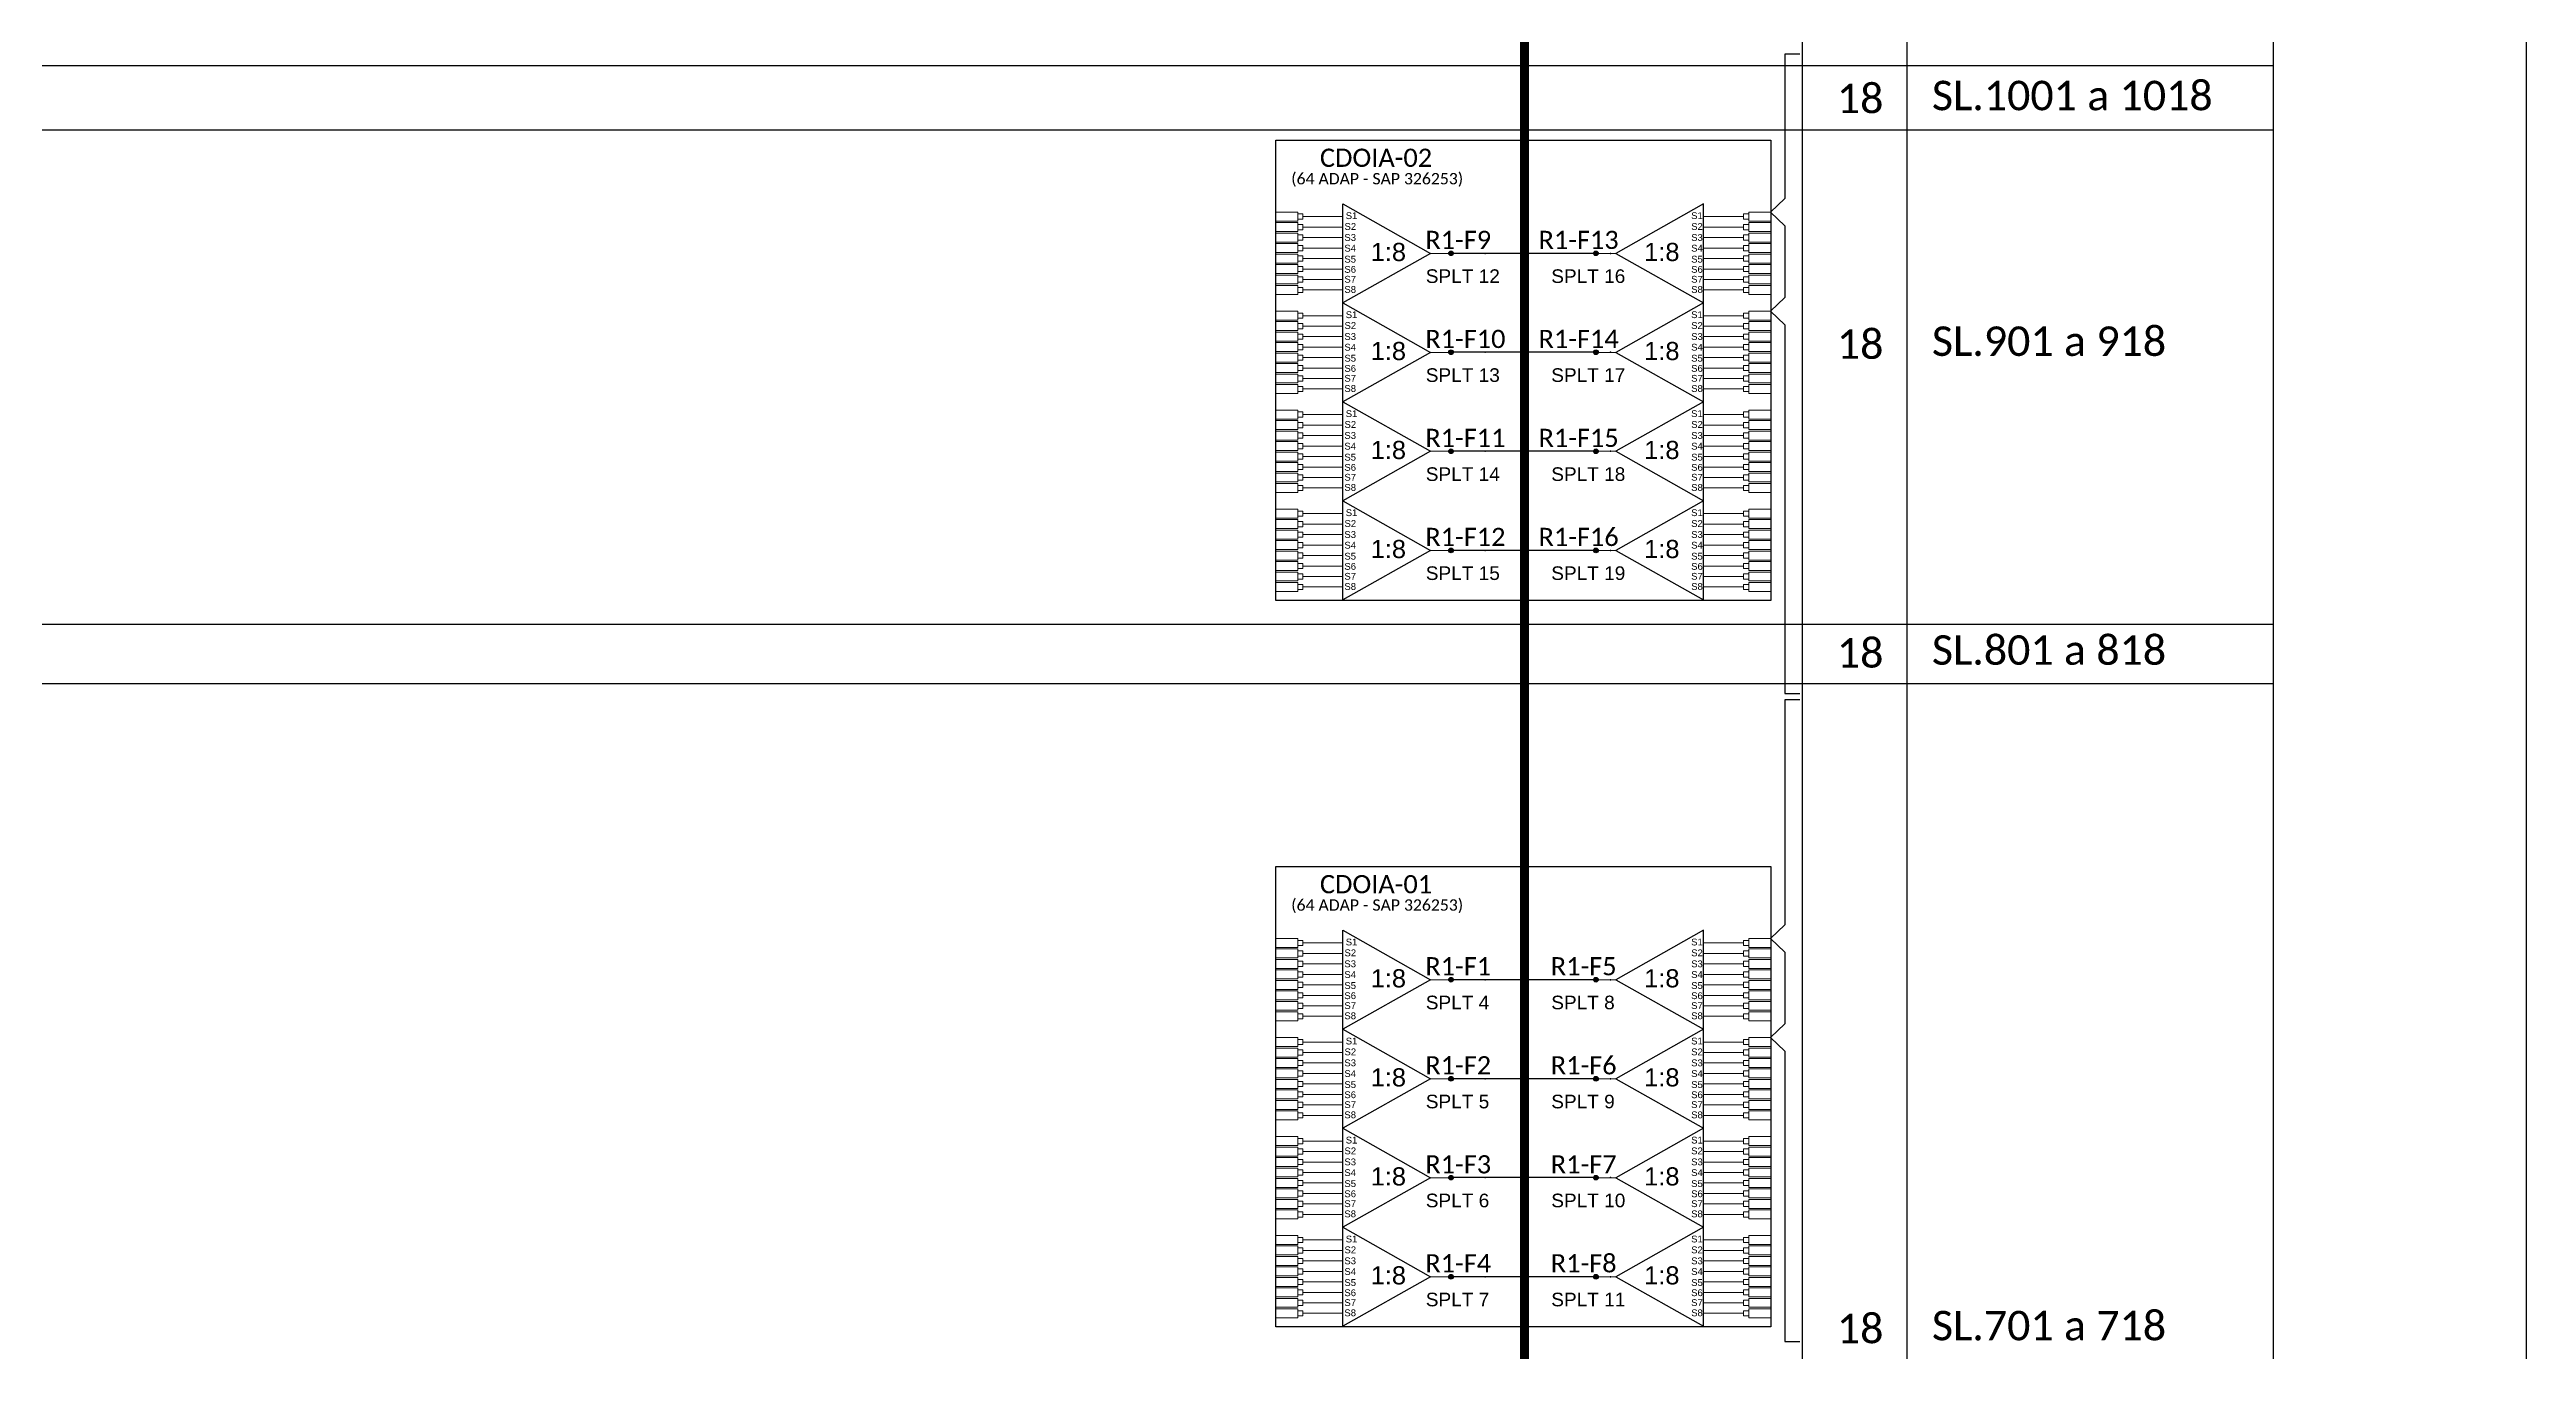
# Model space of a CAD drawing. Header units: metres. Extents: x -1286 to 459, y -500 to 94.
# Drawn here: x 186.8 to 459.5, y -217.9 to -74.6 of the extents above; entities that cross this region are included whole.
import ezdxf
from ezdxf.enums import TextEntityAlignment as Align

# ---------------------------------------------------------------- set-up
doc = ezdxf.new("R2010")
doc.units = ezdxf.units.M
doc.styles.add('ARIAL', font='arial.ttf')
doc.styles.add('WMF-Calibri0', font='calibri.ttf')

# ---------------------------------------------------------------- blocks, each defined once
blk = doc.blocks.new('SPLT_1-8_SC-APC')
at = {"color": 1}
blk.add_lwpolyline([(-7.37, -2.1), (-17.04, -7.55), (-7.37, -13), (-7.37, -2.1)], dxfattribs=at)
at = {"color": 3, "lineweight": 0}
for points in [[(-2.99, -3.51), (-7.37, -3.51)], [(-7.37, -4.66), (-2.99, -4.66)], [(-2.41, -3.02), (-2.41, -4)], [(-2.41, -3.02), (0, -3.02)], [(-2.41, -4), (0, -4)], [(-2.41, -4.17), (-2.41, -5.16)], [(-2.41, -4.17), (0, -4.17)], [(-2.41, -5.16), (0, -5.16)], [(-2.41, -5.32), (-2.41, -6.31)], [(-2.41, -5.32), (0, -5.32)], [(-7.37, -5.82), (-2.99, -5.82)], [(-7.37, -6.97), (-2.99, -6.97)], [(-7.37, -8.12), (-2.99, -8.12)], [(-2.41, -6.31), (0, -6.31)], [(-2.41, -6.48), (-2.41, -7.46)], [(-2.41, -6.48), (0, -6.48)], [(-2.41, -7.46), (0, -7.46)], [(-2.41, -7.63), (-2.41, -8.62)], [(-2.41, -7.63), (0, -7.63)], [(-7.37, -9.28), (-2.99, -9.28)], [(-7.37, -10.43), (-2.99, -10.43)], [(-2.41, -8.62), (0, -8.62)], [(-2.41, -8.78), (-2.41, -9.77)], [(-2.41, -8.78), (0, -8.78)], [(-2.41, -9.77), (0, -9.77)], [(-2.41, -9.94), (-2.41, -10.92)], [(-2.41, -9.94), (0, -9.94)], [(-7.37, -11.58), (-2.99, -11.58)], [(-2.41, -10.92), (0, -10.92)], [(-2.41, -11.09), (-2.41, -12.08)], [(-2.41, -11.09), (0, -11.09)], [(-2.41, -12.08), (0, -12.08)]]:
    blk.add_lwpolyline(points, dxfattribs=at)
for points in [[(-2.99, -3.22), (-2.41, -3.22), (-2.41, -3.8), (-2.99, -3.8)], [(-2.99, -4.38), (-2.41, -4.38), (-2.41, -4.95), (-2.99, -4.95)], [(-2.99, -5.53), (-2.41, -5.53), (-2.41, -6.1), (-2.99, -6.1)], [(-2.99, -6.68), (-2.41, -6.68), (-2.41, -7.26), (-2.99, -7.26)], [(-2.99, -7.84), (-2.41, -7.84), (-2.41, -8.41), (-2.99, -8.41)], [(-2.99, -8.99), (-2.41, -8.99), (-2.41, -9.56), (-2.99, -9.56)], [(-2.99, -10.14), (-2.41, -10.14), (-2.41, -10.72), (-2.99, -10.72)], [(-2.99, -11.3), (-2.41, -11.3), (-2.41, -11.87), (-2.99, -11.87)]]:
    blk.add_lwpolyline(points, close=True, dxfattribs=at)
at = {"color": 1, "lineweight": 0}
blk.add_lwpolyline([(-17.04, -7.55), (-19.26, -7.55)], dxfattribs=at)
at = {"color": 1, "style": 'ARIAL'}
for s, height, p in [('S1', 0.75, (-8.74, -3.78)), ('S2', 0.75, (-8.74, -4.97)), ('S3', 0.75, (-8.74, -6.18)), ('1:8', 2, (-13.91, -8.4)), ('S4', 0.75, (-8.74, -7.36)), ('S5', 0.75, (-8.74, -8.57)), ('S6', 0.75, (-8.74, -9.69)), ('S7', 0.75, (-8.74, -10.78)), ('S8', 0.75, (-8.74, -11.9))]:
    blk.add_text(s, height=height, dxfattribs=at).set_placement(p)
blk = doc.blocks.new('SPLITTER_')
blk.add_point((0, 0))
at = {"style": 'ARIAL', "flags": 4}
blk.add_attdef('SPLT', (0, -3.26), '', height=1.5, dxfattribs=at)
blk = doc.blocks.new('SPLT_1-8_SC-APC_ESQ')
at = {"color": 1}
blk.add_lwpolyline([(7.37, -2.1), (17.04, -7.55), (7.37, -13), (7.37, -2.1)], dxfattribs=at)
at = {"color": 3, "lineweight": 0}
for points in [[(2.41, -3.02), (0, -3.02)], [(2.41, -4), (0, -4)], [(2.41, -4.17), (0, -4.17)], [(2.41, -5.16), (0, -5.16)], [(2.41, -5.32), (0, -5.32)], [(2.41, -3.02), (2.41, -4)], [(2.41, -4.17), (2.41, -5.16)], [(2.41, -5.32), (2.41, -6.31)], [(2.99, -3.51), (7.37, -3.51)], [(7.37, -4.66), (2.99, -4.66)], [(2.41, -6.31), (0, -6.31)], [(2.41, -6.48), (0, -6.48)], [(2.41, -7.46), (0, -7.46)], [(2.41, -7.63), (0, -7.63)], [(2.41, -6.48), (2.41, -7.46)], [(2.41, -7.63), (2.41, -8.62)], [(7.37, -5.82), (2.99, -5.82)], [(7.37, -6.97), (2.99, -6.97)], [(7.37, -8.12), (2.99, -8.12)], [(2.41, -8.62), (0, -8.62)], [(2.41, -8.78), (0, -8.78)], [(2.41, -9.77), (0, -9.77)], [(2.41, -9.94), (0, -9.94)], [(2.41, -8.78), (2.41, -9.77)], [(2.41, -9.94), (2.41, -10.92)], [(7.37, -9.28), (2.99, -9.28)], [(7.37, -10.43), (2.99, -10.43)], [(2.41, -10.92), (0, -10.92)], [(2.41, -11.09), (0, -11.09)], [(2.41, -12.08), (0, -12.08)], [(2.41, -11.09), (2.41, -12.08)], [(7.37, -11.58), (2.99, -11.58)]]:
    blk.add_lwpolyline(points, dxfattribs=at)
for points in [[(2.99, -3.22), (2.41, -3.22), (2.41, -3.8), (2.99, -3.8)], [(2.99, -4.38), (2.41, -4.38), (2.41, -4.95), (2.99, -4.95)], [(2.99, -5.53), (2.41, -5.53), (2.41, -6.1), (2.99, -6.1)], [(2.99, -6.68), (2.41, -6.68), (2.41, -7.26), (2.99, -7.26)], [(2.99, -7.84), (2.41, -7.84), (2.41, -8.41), (2.99, -8.41)], [(2.99, -8.99), (2.41, -8.99), (2.41, -9.56), (2.99, -9.56)], [(2.99, -10.14), (2.41, -10.14), (2.41, -10.72), (2.99, -10.72)], [(2.99, -11.3), (2.41, -11.3), (2.41, -11.87), (2.99, -11.87)]]:
    blk.add_lwpolyline(points, close=True, dxfattribs=at)
at = {"color": 1, "lineweight": 0}
blk.add_lwpolyline([(17.04, -7.55), (19.26, -7.55)], dxfattribs=at)
at = {"color": 1, "style": 'ARIAL'}
for s, height, p in [('S3', 0.75, (7.55, -6.18)), ('S2', 0.75, (7.56, -4.97)), ('S1', 0.75, (7.7, -3.78)), ('S5', 0.75, (7.55, -8.57)), ('S4', 0.75, (7.55, -7.36)), ('1:8', 2, (10.45, -8.4)), ('S6', 0.75, (7.55, -9.69)), ('S7', 0.75, (7.55, -10.78)), ('S8', 0.75, (7.55, -11.9))]:
    blk.add_text(s, height=height, dxfattribs=at).set_placement(p)

msp = doc.modelspace()

# ---------------------------------------------------------------- hatches: boundary and pattern name
h = msp.add_hatch(color=3)
h.dxf.hatch_style = 1
edge = h.paths.add_edge_path()
edge.add_arc((341.11, -97.04), 0.256, 0, 360)
h = msp.add_hatch(color=3)
h.dxf.hatch_style = 1
edge = h.paths.add_edge_path()
edge.add_arc((357.05, -97.04), 0.256, 0, 360)
h = msp.add_hatch(color=3)
h.dxf.hatch_style = 1
edge = h.paths.add_edge_path()
edge.add_arc((341.11, -107.93), 0.256, 0, 360)
h = msp.add_hatch(color=3)
h.dxf.hatch_style = 1
edge = h.paths.add_edge_path()
edge.add_arc((357.05, -107.93), 0.256, 0, 360)
h = msp.add_hatch(color=3)
h.dxf.hatch_style = 1
edge = h.paths.add_edge_path()
edge.add_arc((341.11, -118.83), 0.256, 0, 360)
h = msp.add_hatch(color=3)
h.dxf.hatch_style = 1
edge = h.paths.add_edge_path()
edge.add_arc((357.05, -118.83), 0.256, 0, 360)
h = msp.add_hatch(color=3)
h.dxf.hatch_style = 1
edge = h.paths.add_edge_path()
edge.add_arc((341.11, -129.73), 0.256, 0, 360)
h = msp.add_hatch(color=3)
h.dxf.hatch_style = 1
edge = h.paths.add_edge_path()
edge.add_arc((357.05, -129.73), 0.256, 0, 360)
h = msp.add_hatch(color=3)
h.dxf.hatch_style = 1
edge = h.paths.add_edge_path()
edge.add_arc((341.11, -176.98), 0.256, 0, 360)
h = msp.add_hatch(color=3)
h.dxf.hatch_style = 1
edge = h.paths.add_edge_path()
edge.add_arc((357.05, -176.98), 0.256, 0, 360)
h = msp.add_hatch(color=3)
h.dxf.hatch_style = 1
edge = h.paths.add_edge_path()
edge.add_arc((341.11, -187.88), 0.256, 0, 360)
h = msp.add_hatch(color=3)
h.dxf.hatch_style = 1
edge = h.paths.add_edge_path()
edge.add_arc((357.05, -187.88), 0.256, 0, 360)
h = msp.add_hatch(color=3)
h.dxf.hatch_style = 1
edge = h.paths.add_edge_path()
edge.add_arc((341.11, -198.77), 0.256, 0, 360)
h = msp.add_hatch(color=3)
h.dxf.hatch_style = 1
edge = h.paths.add_edge_path()
edge.add_arc((357.05, -198.77), 0.256, 0, 360)
h = msp.add_hatch(color=3)
h.dxf.hatch_style = 1
edge = h.paths.add_edge_path()
edge.add_arc((341.11, -209.67), 0.256, 0, 360)
h = msp.add_hatch(color=3)
h.dxf.hatch_style = 1
edge = h.paths.add_edge_path()
edge.add_arc((357.05, -209.67), 0.256, 0, 360)

# ---------------------------------------------------------------- linework, layer by layer
msp.add_lwpolyline([(-381.52, -499.81), (459.48, -499.81), (459.48, 94.19), (-381.52, 94.19)], close=True)
for points in [[(43.87, 2.81), (43.87, -463.97), (431.63, -463.97), (431.63, 2.81)], [(379.76, 2.81), (379.76, -337.39)], [(391.33, -337.39), (391.33, 2.81)], [(43.87, -76.36), (431.63, -76.36)], [(43.87, -83.46), (431.63, -83.46)], [(43.87, -137.86), (431.63, -137.86)], [(43.87, -144.39), (431.63, -144.39)]]:
    msp.add_lwpolyline(points)
at = {"color": 5}
msp.add_lwpolyline([(349.19, -21.42, 1, 1, 0), (349.19, -222.54, 1, 1, 0), (252.48, -222.54, 1, 1, 0), (252.48, -346.27, 1, 1, 0), (191.59, -346.27, 1, 1, 0), (191.59, -350.36, 0, 0, 0)], format="xyseb", dxfattribs=at)
at = {"color": 3}
for points in [[(379.51, -75.13), (377.86, -75.13), (377.85, -91), (376.28, -92.51), (377.85, -94.02), (377.85, -101.9), (376.28, -103.4), (377.85, -104.91), (377.85, -145.49), (379.5, -145.49)], [(379.51, -146.19), (377.86, -146.19), (377.85, -170.94), (376.28, -172.45), (377.85, -173.96), (377.85, -181.84), (376.28, -183.35), (377.85, -184.85), (377.85, -216.81), (379.5, -216.81)]]:
    msp.add_lwpolyline(points, dxfattribs=at)
at = {"color": 1}
for points in [[(321.82, -84.6), (376.31, -84.6), (376.31, -135.24), (321.82, -135.24)], [(321.82, -164.54), (376.31, -164.54), (376.31, -215.18), (321.82, -215.18)]]:
    msp.add_lwpolyline(points, close=True, dxfattribs=at)
at = {"color": 5}
for points in [[(357.02, -97.04), (341.37, -97.04)], [(357.02, -107.93), (341.37, -107.93)], [(357.02, -118.83), (341.37, -118.83)], [(357.02, -129.73), (341.37, -129.73)], [(357.02, -176.98), (341.37, -176.98)], [(357.02, -187.88), (341.37, -187.88)], [(357.02, -198.77), (341.37, -198.77)], [(357.02, -209.67), (341.37, -209.67)]]:
    msp.add_lwpolyline(points, dxfattribs=at)
at = {"color": 3}
for centre in [(341.11, -97.04), (357.05, -97.04), (341.11, -107.93), (357.05, -107.93), (341.11, -118.83), (357.05, -118.83), (341.11, -129.73), (357.05, -129.73), (341.11, -176.98), (357.05, -176.98), (341.11, -187.88), (357.05, -187.88), (341.11, -198.77), (357.05, -198.77), (341.11, -209.67), (357.05, -209.67)]:
    msp.add_circle(centre, 0.256, dxfattribs=at)

# ---------------------------------------------------------------- block references
for p in [(321.82, -89.49), (321.82, -100.39), (321.82, -111.28), (321.82, -122.18), (321.82, -169.43), (321.82, -180.33), (321.82, -191.23), (321.82, -202.12)]:
    msp.add_blockref('SPLT_1-8_SC-APC_ESQ', p)
for p in [(376.28, -89.49), (376.28, -100.39), (376.28, -111.28), (376.28, -122.18), (376.28, -169.43), (376.28, -180.33), (376.28, -191.23), (376.28, -202.12)]:
    msp.add_blockref('SPLT_1-8_SC-APC', p, dxfattribs=at)
ref = msp.add_blockref('SPLITTER_', (344.86, -97.04), dxfattribs=dict(xscale=-1))
ref.add_attrib('SPLT', 'SPLT 12', (338.33, -100.3), dxfattribs={"height": 1.5, "style": 'ARIAL'})
ref = msp.add_blockref('SPLITTER_', (358.67, -97.04), dxfattribs=dict(xscale=-1))
ref.add_attrib('SPLT', 'SPLT 16', (352.14, -100.3), dxfattribs={"height": 1.5, "style": 'ARIAL'})
ref = msp.add_blockref('SPLITTER_', (344.86, -107.93), dxfattribs=dict(xscale=-1))
ref.add_attrib('SPLT', 'SPLT 13', (338.33, -111.19), dxfattribs={"height": 1.5, "style": 'ARIAL'})
ref = msp.add_blockref('SPLITTER_', (358.67, -107.93), dxfattribs=dict(xscale=-1))
ref.add_attrib('SPLT', 'SPLT 17', (352.14, -111.19), dxfattribs={"height": 1.5, "style": 'ARIAL'})
ref = msp.add_blockref('SPLITTER_', (344.86, -118.83), dxfattribs=dict(xscale=-1))
ref.add_attrib('SPLT', 'SPLT 14', (338.33, -122.09), dxfattribs={"height": 1.5, "style": 'ARIAL'})
ref = msp.add_blockref('SPLITTER_', (358.67, -118.83), dxfattribs=dict(xscale=-1))
ref.add_attrib('SPLT', 'SPLT 18', (352.14, -122.09), dxfattribs={"height": 1.5, "style": 'ARIAL'})
ref = msp.add_blockref('SPLITTER_', (344.86, -129.73), dxfattribs=dict(xscale=-1))
ref.add_attrib('SPLT', 'SPLT 15', (338.33, -132.99), dxfattribs={"height": 1.5, "style": 'ARIAL'})
ref = msp.add_blockref('SPLITTER_', (358.67, -129.73), dxfattribs=dict(xscale=-1))
ref.add_attrib('SPLT', 'SPLT 19', (352.14, -132.99), dxfattribs={"height": 1.5, "style": 'ARIAL'})
ref = msp.add_blockref('SPLITTER_', (344.86, -176.98), dxfattribs=dict(xscale=-1))
ref.add_attrib('SPLT', 'SPLT 4', (338.33, -180.24), dxfattribs={"height": 1.5, "style": 'ARIAL'})
ref = msp.add_blockref('SPLITTER_', (358.67, -176.98), dxfattribs=dict(xscale=-1))
ref.add_attrib('SPLT', 'SPLT 8', (352.14, -180.24), dxfattribs={"height": 1.5, "style": 'ARIAL'})
ref = msp.add_blockref('SPLITTER_', (344.86, -187.88), dxfattribs=dict(xscale=-1))
ref.add_attrib('SPLT', 'SPLT 5', (338.33, -191.14), dxfattribs={"height": 1.5, "style": 'ARIAL'})
ref = msp.add_blockref('SPLITTER_', (358.67, -187.88), dxfattribs=dict(xscale=-1))
ref.add_attrib('SPLT', 'SPLT 9', (352.14, -191.14), dxfattribs={"height": 1.5, "style": 'ARIAL'})
ref = msp.add_blockref('SPLITTER_', (344.86, -198.77), dxfattribs=dict(xscale=-1))
ref.add_attrib('SPLT', 'SPLT 6', (338.33, -202.03), dxfattribs={"height": 1.5, "style": 'ARIAL'})
ref = msp.add_blockref('SPLITTER_', (358.67, -198.77), dxfattribs=dict(xscale=-1))
ref.add_attrib('SPLT', 'SPLT 10', (352.14, -202.03), dxfattribs={"height": 1.5, "style": 'ARIAL'})
ref = msp.add_blockref('SPLITTER_', (344.86, -209.67), dxfattribs=dict(xscale=-1))
ref.add_attrib('SPLT', 'SPLT 7', (338.33, -212.93), dxfattribs={"height": 1.5, "style": 'ARIAL'})
ref = msp.add_blockref('SPLITTER_', (358.67, -209.67), dxfattribs=dict(xscale=-1))
ref.add_attrib('SPLT', 'SPLT 11', (352.14, -212.93), dxfattribs={"height": 1.5, "style": 'ARIAL'})

# ---------------------------------------------------------------- texts
at = {"color": 7, "style": 'WMF-Calibri0'}
for s, p in [('SL.1001 a 1018', (394.04, -81.29)), ('SL.901 a 918', (394.04, -108.33)), ('SL.801 a 818', (394.04, -142.32)), ('SL.701 a 718', (394.04, -216.67))]:
    msp.add_text(s, height=3.24, dxfattribs=at).set_placement(p)
at = {"color": 1, "style": 'WMF-Calibri0'}
for s, p in [('CDOIA-02', (326.68, -87.52)), ('CDOIA-01', (326.68, -167.47))]:
    msp.add_text(s, height=2, dxfattribs=at).set_placement(p)
for p in [(332.98, -89.45), (332.98, -169.39)]:
    msp.add_text('(64 ADAP - SAP 326253)', height=1.25, dxfattribs=at).set_placement(p, align=Align.CENTER)
at = {"color": 5, "style": 'WMF-Calibri0'}
for s, p in [('R1-F9', (338.28, -96.56)), ('R1-F13', (350.74, -96.56)), ('R1-F10', (338.28, -107.46)), ('R1-F14', (350.74, -107.46)), ('R1-F11', (338.28, -118.35)), ('R1-F15', (350.74, -118.35)), ('R1-F12', (338.28, -129.25)), ('R1-F16', (350.74, -129.25)), ('R1-F1', (338.28, -176.5)), ('R1-F5', (352.09, -176.5)), ('R1-F2', (338.28, -187.4)), ('R1-F6', (352.09, -187.4)), ('R1-F3', (338.28, -198.3)), ('R1-F7', (352.09, -198.3)), ('R1-F4', (338.28, -209.19)), ('R1-F8', (352.09, -209.19))]:
    msp.add_text(s, height=2, dxfattribs=at).set_placement(p)
at = {"color": 7, "style": 'WMF-Calibri0', "flags": 4}
for p in [(386.14, -79.99), (386.14, -107.03), (386.14, -141.01), (386.14, -215.37)]:
    msp.add_attdef('18', text='XX', height=3.24, dxfattribs=at).set_placement(p, align=Align.MIDDLE_CENTER)

doc.saveas('drawing.dxf')
